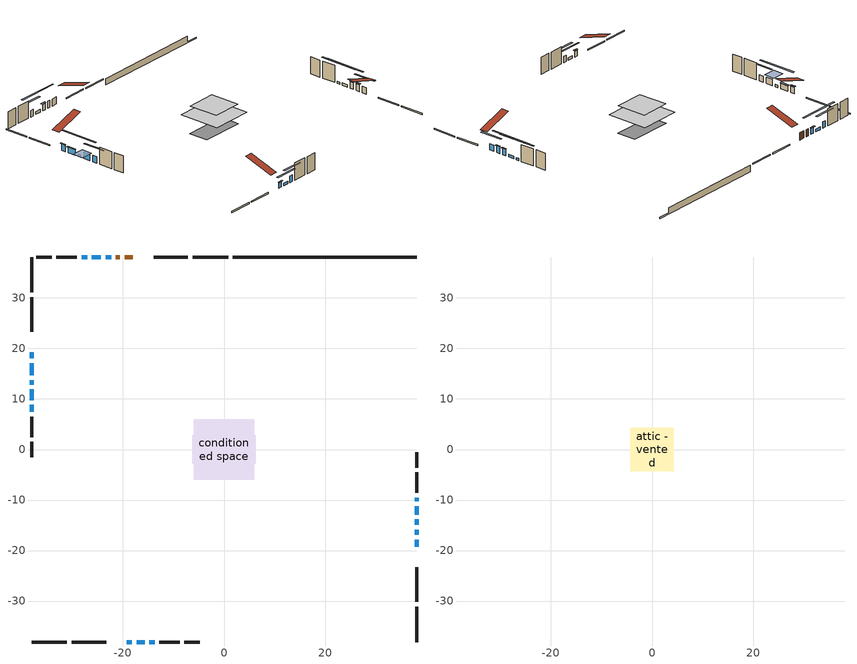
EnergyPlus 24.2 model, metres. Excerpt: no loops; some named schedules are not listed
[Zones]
conditioned space
 floor adiabatic (AdiabaticFloorConstruction): -6.01,-6.01 -6.01,6.01 6.01,6.01 6.01,-6.01 z3.36
 floor foundation (Slab1 construction): -6.27,-2.82 -6.27,2.82 6.27,2.82 6.27,-2.82 z-0.91
 wall outside (RimJoist1 construction): 0.81,38.11 -6.2,38.11 / -38.11,-38.11 -31.1,-38.11 / -38.11,38.11 -38.11,31.1 / 38.11,-38.11 38.11,-31.1 z0.92:1.22
 wall outside (RimJoist2 construction): -7.13,38.11 -13.95,38.11 / -30.17,-38.11 -23.35,-38.11 / -38.11,30.17 -38.11,23.35 / 38.11,-30.17 38.11,-23.35 z0.92:1.22
 wall outside (AdiabaticWallConstruction 1): -18.04,38.11 -19.68,38.11 / -20.61,38.11 -21.44,38.11 z0.92:2.95
 wall outside (AdiabaticWallConstruction): 38.11,-19.27 38.11,-17.84 / 38.11,-14.92 38.11,-13.85 / -22.36,38.11 -23.43,38.11 / -38.11,19.27 -38.11,18.05 / -27.12,38.11 -28.19,38.11 / -14.77,-38.11 -13.75,-38.11 / -38.11,11.91 -38.11,9.77 / -38.11,8.85 -38.11,7.43 z0.92:2.75; 38.11,-16.92 38.11,-15.85 z0.92:2.85; -19.27,-38.11 -18.25,-38.11 z0.92:2.55; -38.11,17.12 -38.11,14.68 z0.92:2.44; 38.11,-12.92 38.11,-11.2 z0.92:1.63; 38.11,-10.27 38.11,-9.51 z0.92:1.53; -24.36,38.11 -26.19,38.11 / -38.11,13.75 -38.11,12.83 / -17.32,-38.11 -15.7,-38.11 z0.92:1.68
 wall outside (Wall1 construction): -29.11,38.11 -33.18,38.11 / -12.82,-38.11 -8.75,-38.11 / -38.11,6.5 -38.11,2.43 / 38.11,-8.58 38.11,-4.51 z0.92:5.8
 wall outside (Wall2 construction): -34.11,38.11 -37.18,38.11 / -7.82,-38.11 -4.75,-38.11 / -38.11,1.5 -38.11,-1.57 / 38.11,-3.58 38.11,-0.51 z0.92:5.8
 wall foundation (FoundationWall1 construction): 1.74,38.11,-0.91 1.74,38.11,0.92 34.47,38.11,0.92 34.47,38.11,-0.58 38.11,38.11,-0.58 38.11,38.11,-0.91
 window (WindowConstruction): 38.11,-19.27 38.11,-17.84 z0.92:2.75
 window (WindowConstruction 6): 38.11,-16.92 38.11,-15.85 z0.92:2.85
 window (WindowConstruction 7): 38.11,-14.92 38.11,-13.85 z0.92:2.75
 window (WindowConstruction 8): -22.36,38.11 -23.43,38.11 z0.92:2.75
 window (WindowConstruction 9): -19.27,-38.11 -18.25,-38.11 z0.92:2.54
 window (WindowConstruction 10): -38.11,19.27 -38.11,18.05 z0.92:2.75
 window (WindowConstruction 11): -38.11,17.12 -38.11,14.68 z0.92:2.44
 window (WindowConstruction 12): 38.11,-12.92 38.11,-11.2 z0.92:1.63
 window (WindowConstruction 13): 38.11,-10.27 38.11,-9.51 z0.92:1.53
 window (WindowConstruction 14): -24.36,38.11 -26.19,38.11 z0.92:1.68
 window (WindowConstruction 15): -38.11,13.75 -38.11,12.84 z0.92:1.68
 window (WindowConstruction 1): -27.12,38.11 -28.18,38.11 z0.92:2.75
 window (WindowConstruction 2): -17.32,-38.11 -15.7,-38.11 z0.92:1.68
 window (WindowConstruction 3): -14.77,-38.11 -13.75,-38.11 z0.92:2.75
 window (WindowConstruction 4): -38.11,11.91 -38.11,9.78 z0.92:2.75
 window (WindowConstruction 5): -38.11,8.85 -38.11,7.43 z0.92:2.75
 door (Door): -18.04,38.11 -19.68,38.11 z0.92:2.95
 door (Door 1): -20.61,38.11 -21.44,38.11 z0.92:2.95
 ceiling adiabatic (AdiabaticFloorConstruction): 6.01,-6.01 6.01,6.01 -6.01,6.01 -6.01,-6.01 z3.36
attic - vented
 floor to conditioned space (Floor1 construction Reversed): -4.34,-4.34 -4.34,4.34 4.34,4.34 4.34,-4.34 z5.8
 roof outside (Roof1 construction): -17.11,38.11,5.8 -17.11,29.65,8.62 -14.88,29.65,8.62 -14.88,38.11,5.8; -20.19,-38.11,5.8 -20.19,-29.65,8.62 -22.42,-29.65,8.62 -22.42,-38.11,5.8; -38.11,20.19,5.8 -29.65,20.19,8.62 -29.65,22.42,8.62 -38.11,22.42,5.8; 38.11,-20.19,5.8 29.65,-20.19,8.62 29.65,-22.42,8.62 38.11,-22.42,5.8
shading: 38.11,-15.21 38.11,-21.9 38.52,-21.9 38.52,-15.21 z5.39; 38.11,-15.65 38.11,-17.12 38.52,-17.12 38.52,-15.65 z3.05; 38.11,-13.65 38.11,-15.12 38.52,-15.12 38.52,-13.65 z2.95; -23.63,38.11 -22.16,38.11 -22.16,38.52 -23.63,38.52 z2.95; -18.05,-38.11 -19.47,-38.11 -19.47,-38.52 -18.05,-38.52 z2.75; -38.11,17.84 -38.11,19.47 -38.52,19.47 -38.52,17.84 z2.95; -38.11,14.48 -38.11,17.32 -38.52,17.32 -38.52,14.48 z2.65; 38.11,-5.97 38.11,-18.15 38.52,-18.15 38.52,-5.97 z6.86; 38.11,-4.28 38.11,-15.5 38.52,-15.5 38.52,-4.28 z6.76; -31.42,38.11 -19.13,38.11 -19.13,38.52 -31.42,38.52 z6.91; -38.11,7.6 -38.11,18.98 -38.52,18.98 -38.52,7.6 z6.91; -30.82,38.11 -24.48,38.11 -24.48,38.52 -30.82,38.52 z5.39; -13.06,-38.11 -19.96,-38.11 -19.96,-38.52 -13.06,-38.52 z4.32; -11.11,-38.11 -17.41,-38.11 -17.41,-38.52 -11.11,-38.52 z5.39; -38.11,9.32 -38.11,12.37 -41.77,12.37 -41.77,9.32 z3.21; -38.11,4.79 -38.11,11.49 -38.52,11.49 -38.52,4.79 z5.39
[Building]
Building 1: Terrain=Suburbs
[Site:Location]
Windsor AP_ON: Latitude {deg}=42.28; Longitude {deg}=-82.96; Time Zone {hr}=-5; Elevation {m}=190; Keep Site Location Information=Yes
[Site:GroundTemperature:Shallow]
6.34957, 4.46684, 4.31606, 5.20952, 8.79623, 12.3662, 15.4612, 17.4219, 17.5884, 15.9938, 12.9777, 9.51722
[Site:WaterMainsTemperature]
Calculation Method=Schedule; Temperature Schedule=mains temperature schedule
[Material] Roughness=Rough; Thermal Absorptance=0.9
Name | Thickness {m} | Conductivity {W/m-K} | Density {kg/m3} | Specific Heat {J/kg-K} | Solar Absorptance | Visible Absorptance
asphalt or fiberglass shingles | 0.00635 | 0.162714 | 1121.4 | 1465.45 | 0.91 | 0.91
ceiling loosefill ins | 0.169333 | 0.0480833 | 16.02 | 1046.75 | 0.7 | 0.7
ceiling stud and cavity | 0.1397 | 0.80136 | 65.682 | 1177.47 | 0.7 | 0.7
concrete 4.0 in. | 0.1016 | 1.803125 | 2242.8 | 837.4 | 0.7 | 0.7
concrete 8.0 in. | 0.2032 | 1.803125 | 2242.8 | 837.4 | 0.7 | 0.7
door material | 0.04445 | 0.053851 | 512.64 | 1214.23 | 0.7 | 0.7
exterior vertical ins | 0.0427865 | 0.029427 | 32.04 | 1214.23 | 0.7 | 0.7
floor covering | 0.0127 | 0.0433444 | 54.468 | 1339.84 | 0.6 | 0.6
floor rigid ins; wall rigid ins | 0.512978 | 0.029427 | 32.04 | 1214.23 | 0.7 | 0.7
floor stud and cavity | 0.1397 | 1.75129 | 37.0049 | 1207.88 | 0.7 | 0.7
furniture material conditioned space 1 | 0.1524 | 0.115458 | 640.8 | 1214.23 | 0.6 | 0.6
gypsum board | 0.0127 | 0.160291 | 801 | 837.4 | 0.6 | 0.6
gypsum board 1 | 0.0127 | 0.160291 | 801 | 837.4 | 0.7 | 0.7
osb sheathing 0.5 in. | 0.0127 | 0.115458 | 512.64 | 1214.23 | 0.7 | 0.7
osb sheathing 0.75 in. | 0.01905 | 0.115458 | 512.64 | 1214.23 | 0.7 | 0.7
rim joist stud and cavity | 0.0508 | 0.194335 | 50.32683 | 1063.81 | 0.6 | 0.6
rim joist stud and cavity 1 | 0.0508 | 0.107068 | 50.32683 | 1063.81 | 0.6 | 0.6
slab rigid ins | 0.00025908 | 0.029427 | 32.04 | 1214.23 | 0.7 | 0.7
wall stud and cavity | 0.1397 | 0.0934493 | 139.0536 | 1170.24 | 0.7 | 0.7
wall stud and cavity 1 | 0.1397 | 0.0942262 | 139.0536 | 1170.24 | 0.7 | 0.7
wall stud and cavity 2 | 0.0889 | 0.380278 | 52.3479 | 1209.89 | 0.7 | 0.7
wall stud and cavity 3 | 0.0889 | 0.391764 | 83.0341 | 1211.67 | 0.7 | 0.7
wood siding | 0.0254 | 0.102417 | 544.68 | 1172.36 | 0.57 | 0.57
wood siding 1; wood siding 2; wood siding 3 | 0.0254 | 0.102417 | 544.68 | 1172.36 | 0.7 | 0.7
[WindowMaterial:SimpleGlazingSystem]
Name | U-Factor {W/m2-K} | Solar Heat Gain Coefficient
WindowMaterial | 2.94177 | 0.65
WindowMaterial 1 | 2.91168 | 0.67
WindowMaterial 10 | 2.96164 | 0.62
WindowMaterial 2 | 2.9395 | 0.65
WindowMaterial 3 | 2.915653 | 0.67
WindowMaterial 4 | 2.909975 | 0.68
WindowMaterial 5 | 2.918492 | 0.67
WindowMaterial 6 | 2.904297 | 0.68
WindowMaterial 7 | 2.91111 | 0.68
WindowMaterial 8 | 2.969594 | 0.62
WindowMaterial 9 | 2.98776 | 0.6
[Construction]
AdiabaticFloorConstruction: floor stud and cavity, floor rigid ins, osb sheathing 0.75 in., floor covering
AdiabaticWallConstruction: wood siding 2, wall rigid ins, wall stud and cavity 2, gypsum board
AdiabaticWallConstruction 1: wood siding 3, wall rigid ins, wall stud and cavity 2, gypsum board
Door; Door 1: door material
Floor1 construction Reversed: gypsum board, ceiling stud and cavity, ceiling loosefill ins
FoundationWall1 construction: concrete 8.0 in., gypsum board 1
furniture construction conditioned space 1: furniture material conditioned space 1
PartitionWallConstruction: gypsum board, wall stud and cavity 3, gypsum board
RimJoist1 construction: wood siding 1, rim joist stud and cavity
RimJoist2 construction: wood siding 1, rim joist stud and cavity 1
Roof1 construction: asphalt or fiberglass shingles
Slab1 construction: slab rigid ins, concrete 4.0 in.
Wall1 construction: wood siding, osb sheathing 0.5 in., wall stud and cavity, gypsum board
Wall2 construction: wood siding, osb sheathing 0.5 in., wall stud and cavity 1, gypsum board
WindowConstruction; WindowConstruction 4; WindowConstruction 5: WindowMaterial
WindowConstruction 1; WindowConstruction 7; WindowConstruction 8: WindowMaterial 1
WindowConstruction 10: WindowMaterial 6
WindowConstruction 11: WindowMaterial 7
WindowConstruction 12: WindowMaterial 8
WindowConstruction 13: WindowMaterial 9
WindowConstruction 14; WindowConstruction 15: WindowMaterial 10
WindowConstruction 2: WindowMaterial 2
WindowConstruction 3: WindowMaterial 3
WindowConstruction 6: WindowMaterial 4
WindowConstruction 9: WindowMaterial 5
[Zone] Multiplier=1; Part of Total Floor Area=Yes
Name | Volume {m3}
attic - vented | 34.5824
conditioned space | 527.1
[Space]
Name | Zone | Volume {m3}
attic - vented 1 | attic - vented | 34.5824
conditioned space 1 | conditioned space | 527.1
[ZoneInfiltration:EffectiveLeakageArea]
infil attic - vented 1: Zone or Space=attic - vented 1; Schedule=Always On Discrete; Effective Air Leakage Area {cm2}=3356; Stack Coefficient=0.000196185; Wind Coefficient=9.46352e-06
[ZoneMixing]
whole house fan mix: Zone or Space=attic - vented; Schedule=Always On Continuous; Design Flow Rate Calculation Method=Flow/Zone; Design Flow Rate {m3/s}=0; Source Zone or Space=conditioned space
[SurfaceProperty:ExposedFoundationPerimeter]
Slab1: Exposed Perimeter Calculation Method=TotalExposedPerimeter; Total Exposed Perimeter {m}=36.374
[InternalMass] Zone or ZoneList=conditioned space; Space or SpaceList=conditioned space 1
Name | Construction | Surface Area {m2}
furniture mass conditioned space 1 | furniture construction conditioned space 1 | 86.1282
partition wall mass | PartitionWallConstruction | 215.32
[Lights]
interior lighting: Zone or ZoneList or Space or SpaceList=conditioned space 1; Schedule=interior lighting schedule; Design Level Calculation Method=LightingLevel; Lighting Level {W}=343.2; Return Air Fraction=0; Fraction Radiant=0.6; Fraction Visible=0.2; Fraction Replaceable=1
[People]
occupants: Zone or ZoneList or Space or SpaceList=conditioned space 1; Number of People Schedule=occupants schedule; Number of People Calculation Method=People; Number of People=3; Fraction Radiant=0.314171; Sensible Heat Fraction=0.56303; Activity Level Schedule=occupants activity schedule; Carbon Dioxide Generation Rate {m3/s-W}=0; Enable ASHRAE 55 Comfort Warnings=No; Mean Radiant Temperature Calculation Type=EnclosureAveraged
[ElectricEquipment] Zone or ZoneList or Space or SpaceList=conditioned space 1; Design Level Calculation Method=EquipmentLevel
Name | Schedule | Design Level {W} | Fraction Latent | Fraction Radiant | Fraction Lost
clothes dryer | clothes dryer schedule | 140.772 | 0.015 | 0.081 | 0.85
clothes washer | clothes washer schedule | 32.1985 | 0.03 | 0.162 | 0.7
cooking range | cooking range schedule | 215.147 | 0.08 | 0.432 | 0.2
dishwasher | dishwasher schedule | 66.8632 | 0.3 | 0.18 | 0.4
fridge | fridge schedule | 72.9452 | 0 | 0.6 | 0
mech vent house fan | mech vent house fan schedule | 0 | 0 | 0 | 1
mech vent house fan cfis | mech vent house fan cfis schedule | 0 | 0 | 0 | 0
mech vent range fan 0 | mech vent range fan 0 schedule | 57 | 0 | 0 | 1
misc plug loads | misc plug loads schedule | 494.7 | 0.045 | 0.513 | 0.1
whole house fan | Always On Discrete | 0 | 0 | 0 | 1
[OtherEquipment] Zone or ZoneList or Space or SpaceList=conditioned space 1; Design Level Calculation Method=EquipmentLevel
Name | Fuel Type | Schedule | Design Level {W} | Fraction Latent | Fraction Radiant | Fraction Lost
clothes dryer 1 | Electricity | clothes dryer schedule | 0 | 0.015 | 0.081 | 0.85
cooking range 1 | Electricity | cooking range schedule | 0 | 0.08 | 0.432 | 0.2
general water use latent | None | general water use schedule | 62.594 | 1 | 0 | 0
general water use sensible | None | general water use schedule | -61.6891 | 0 | 0.6 | 0
mech vent house fan latent load | None | Always On Discrete | 0 | 1 | 0 | 0
mech vent house fan sensible load | None | Always On Discrete | 0 | 0 | 0 | 0
water heater energy adjustment1 | NaturalGas | Always On Discrete | 0.01 | 0 | 0 | 1
[ZoneInfiltration:DesignFlowRate] Zone or ZoneList or Space or SpaceList=conditioned space 1; Schedule=Always On Discrete; Design Flow Rate Calculation Method=Flow/Zone; Design Flow Rate {m3/s}=0
infil flow; natural vent flow; whole house fan flow
[Foundation:Kiva]
Foundation Kiva 1: Initial Indoor Air Temperature {C}=18; Wall Height Above Grade {m}=0.919978; Wall Depth Below Slab {m}=0.2032; Custom Block Material Name 1=exterior vertical ins; Custom Block Depth 1 {m}=1.82999; Custom Block X Position 1 {m}=0.2159; Custom Block Z Position 1 {m}=0
[Foundation:Kiva:Settings]
Soil Conductivity {W/m-K}=0.849921; Soil Density {kg/m3}=1842.3; Soil Specific Heat {J/kg-K}=418.7; Ground Solar Absorptivity=0.9; Ground Thermal Absorptivity=0.9; Ground Surface Roughness {m}=0.03; Far-Field Width {m}=40; Deep-Ground Boundary Condition=ZeroFlux; Deep-Ground Depth {m}=40; Minimum Cell Dimension {m}=0.2; Maximum Cell Growth Coefficient=3; Simulation Timestep=Timestep
[Exterior:Lights]
exterior lighting: Schedule=exterior lighting schedule; Design Level {W}=75.6
[Schedule:Constant]
Name | Hourly Value
Always On Continuous; mech vent house fan schedule; mech vent house fan cfis schedule; Always On Discrete | 1
occupants activity schedule | 117.228
fridge schedule | 0
[Schedule:Week:Daily]
interior lighting schedule Week Rule - Jan1-Jan27: interior lighting schedule day, interior lighting schedule day, interior lighting schedule day, interior lighting schedule day, interior lighting schedule day, interior lighting schedule day, interior lighting schedule day, interior lighting schedule default day, interior lighting schedule default day, interior lighting schedule default day, interior lighting schedule default day, interior lighting schedule default day
interior lighting schedule Week Rule - Jan28-Feb3: interior lighting schedule day, interior lighting schedule day, interior lighting schedule day, interior lighting schedule day, interior lighting schedule day 1, interior lighting schedule day 1, interior lighting schedule day 1, interior lighting schedule default day, interior lighting schedule default day, interior lighting schedule default day, interior lighting schedule default day, interior lighting schedule default day
interior lighting schedule Week Rule - Feb4-Feb24: interior lighting schedule day 1, interior lighting schedule day 1, interior lighting schedule day 1, interior lighting schedule day 1, interior lighting schedule day 1, interior lighting schedule day 1, interior lighting schedule day 1, interior lighting schedule default day, interior lighting schedule default day, interior lighting schedule default day, interior lighting schedule default day, interior lighting schedule default day
interior lighting schedule Week Rule - Feb25-Mar3: interior lighting schedule day 1, interior lighting schedule day 1, interior lighting schedule day 1, interior lighting schedule day 1, interior lighting schedule day 2, interior lighting schedule day 2, interior lighting schedule day 2, interior lighting schedule default day, interior lighting schedule default day, interior lighting schedule default day, interior lighting schedule default day, interior lighting schedule default day
interior lighting schedule Week Rule - Mar4-Mar31: interior lighting schedule day 2, interior lighting schedule day 2, interior lighting schedule day 2, interior lighting schedule day 2, interior lighting schedule day 2, interior lighting schedule day 2, interior lighting schedule day 2, interior lighting schedule default day, interior lighting schedule default day, interior lighting schedule default day, interior lighting schedule default day, interior lighting schedule default day
interior lighting schedule Week Rule - Apr1-Apr28: interior lighting schedule day 3, interior lighting schedule day 3, interior lighting schedule day 3, interior lighting schedule day 3, interior lighting schedule day 3, interior lighting schedule day 3, interior lighting schedule day 3, interior lighting schedule default day, interior lighting schedule default day, interior lighting schedule default day, interior lighting schedule default day, interior lighting schedule default day
interior lighting schedule Week Rule - Apr29-May5: interior lighting schedule day 3, interior lighting schedule day 3, interior lighting schedule day 4, interior lighting schedule day 4, interior lighting schedule day 4, interior lighting schedule day 4, interior lighting schedule day 4, interior lighting schedule default day, interior lighting schedule default day, interior lighting schedule default day, interior lighting schedule default day, interior lighting schedule default day
interior lighting schedule Week Rule - May6-May26: interior lighting schedule day 4, interior lighting schedule day 4, interior lighting schedule day 4, interior lighting schedule day 4, interior lighting schedule day 4, interior lighting schedule day 4, interior lighting schedule day 4, interior lighting schedule default day, interior lighting schedule default day, interior lighting schedule default day, interior lighting schedule default day, interior lighting schedule default day
interior lighting schedule Week Rule - May27-Jun2: interior lighting schedule day 4, interior lighting schedule day 4, interior lighting schedule day 4, interior lighting schedule day 4, interior lighting schedule day 4, interior lighting schedule day 5, interior lighting schedule day 5, interior lighting schedule default day, interior lighting schedule default day, interior lighting schedule default day, interior lighting schedule default day, interior lighting schedule default day
interior lighting schedule Week Rule - Jun3-Jun30: interior lighting schedule day 5, interior lighting schedule day 5, interior lighting schedule day 5, interior lighting schedule day 5, interior lighting schedule day 5, interior lighting schedule day 5, interior lighting schedule day 5, interior lighting schedule default day, interior lighting schedule default day, interior lighting schedule default day, interior lighting schedule default day, interior lighting schedule default day
interior lighting schedule Week Rule - Jul1-Jul28: interior lighting schedule day 6, interior lighting schedule day 6, interior lighting schedule day 6, interior lighting schedule day 6, interior lighting schedule day 6, interior lighting schedule day 6, interior lighting schedule day 6, interior lighting schedule default day, interior lighting schedule default day, interior lighting schedule default day, interior lighting schedule default day, interior lighting schedule default day
interior lighting schedule Week Rule - Jul29-Aug4: interior lighting schedule day 6, interior lighting schedule day 6, interior lighting schedule day 6, interior lighting schedule day 7, interior lighting schedule day 7, interior lighting schedule day 7, interior lighting schedule day 7, interior lighting schedule default day, interior lighting schedule default day, interior lighting schedule default day, interior lighting schedule default day, interior lighting schedule default day
interior lighting schedule Week Rule - Aug5-Aug25: interior lighting schedule day 7, interior lighting schedule day 7, interior lighting schedule day 7, interior lighting schedule day 7, interior lighting schedule day 7, interior lighting schedule day 7, interior lighting schedule day 7, interior lighting schedule default day, interior lighting schedule default day, interior lighting schedule default day, interior lighting schedule default day, interior lighting schedule default day
interior lighting schedule Week Rule - Aug26-Sep1: interior lighting schedule day 7, interior lighting schedule day 7, interior lighting schedule day 7, interior lighting schedule day 7, interior lighting schedule day 7, interior lighting schedule day 7, interior lighting schedule day 8, interior lighting schedule default day, interior lighting schedule default day, interior lighting schedule default day, interior lighting schedule default day, interior lighting schedule default day
interior lighting schedule Week Rule - Sep2-Sep29: interior lighting schedule day 8, interior lighting schedule day 8, interior lighting schedule day 8, interior lighting schedule day 8, interior lighting schedule day 8, interior lighting schedule day 8, interior lighting schedule day 8, interior lighting schedule default day, interior lighting schedule default day, interior lighting schedule default day, interior lighting schedule default day, interior lighting schedule default day
interior lighting schedule Week Rule - Sep30-Oct6: interior lighting schedule day 8, interior lighting schedule day 9, interior lighting schedule day 9, interior lighting schedule day 9, interior lighting schedule day 9, interior lighting schedule day 9, interior lighting schedule day 9, interior lighting schedule default day, interior lighting schedule default day, interior lighting schedule default day, interior lighting schedule default day, interior lighting schedule default day
interior lighting schedule Week Rule - Oct7-Oct27: interior lighting schedule day 9, interior lighting schedule day 9, interior lighting schedule day 9, interior lighting schedule day 9, interior lighting schedule day 9, interior lighting schedule day 9, interior lighting schedule day 9, interior lighting schedule default day, interior lighting schedule default day, interior lighting schedule default day, interior lighting schedule default day, interior lighting schedule default day
interior lighting schedule Week Rule - Oct28-Nov3: interior lighting schedule day 9, interior lighting schedule day 9, interior lighting schedule day 9, interior lighting schedule day 9, interior lighting schedule day 10, interior lighting schedule day 10, interior lighting schedule day 10, interior lighting schedule default day, interior lighting schedule default day, interior lighting schedule default day, interior lighting schedule default day, interior lighting schedule default day
interior lighting schedule Week Rule - Nov4-Nov24: interior lighting schedule day 10, interior lighting schedule day 10, interior lighting schedule day 10, interior lighting schedule day 10, interior lighting schedule day 10, interior lighting schedule day 10, interior lighting schedule day 10, interior lighting schedule default day, interior lighting schedule default day, interior lighting schedule default day, interior lighting schedule default day, interior lighting schedule default day
interior lighting schedule Week Rule - Nov25-Dec1: interior lighting schedule day 10, interior lighting schedule day 10, interior lighting schedule day 10, interior lighting schedule day 10, interior lighting schedule day 10, interior lighting schedule day 10, interior lighting schedule day 11, interior lighting schedule default day, interior lighting schedule default day, interior lighting schedule default day, interior lighting schedule default day, interior lighting schedule default day
interior lighting schedule Week Rule - Dec2-Dec31: interior lighting schedule day 11, interior lighting schedule day 11, interior lighting schedule day 11, interior lighting schedule day 11, interior lighting schedule day 11, interior lighting schedule day 11, interior lighting schedule day 11, interior lighting schedule default day, interior lighting schedule default day, interior lighting schedule default day, interior lighting schedule default day, interior lighting schedule default day
occupants schedule Week Rule - Jan1-Dec31: occupants schedule day, occupants schedule day, occupants schedule day, occupants schedule day, occupants schedule day, occupants schedule day, occupants schedule day, occupants schedule default day, occupants schedule default day, occupants schedule default day, occupants schedule default day, occupants schedule default day
clothes dryer schedule Week Rule - Jan1-Dec31: clothes dryer schedule day, clothes dryer schedule day, clothes dryer schedule day, clothes dryer schedule day, clothes dryer schedule day, clothes dryer schedule day, clothes dryer schedule day, clothes dryer schedule default day, clothes dryer schedule default day, clothes dryer schedule default day, clothes dryer schedule default day, clothes dryer schedule default day
clothes washer schedule Week Rule - Jan1-Dec31: clothes washer schedule day, clothes washer schedule day, clothes washer schedule day, clothes washer schedule day, clothes washer schedule day, clothes washer schedule day, clothes washer schedule day, clothes washer schedule default day, clothes washer schedule default day, clothes washer schedule default day, clothes washer schedule default day, clothes washer schedule default day
cooking range schedule Week Rule - Jan1-Dec31: cooking range schedule day, cooking range schedule day, cooking range schedule day, cooking range schedule day, cooking range schedule day, cooking range schedule day, cooking range schedule day, cooking range schedule default day, cooking range schedule default day, cooking range schedule default day, cooking range schedule default day, cooking range schedule default day
dishwasher schedule Week Rule - Jan1-Dec31: dishwasher schedule day, dishwasher schedule day, dishwasher schedule day, dishwasher schedule day, dishwasher schedule day, dishwasher schedule day, dishwasher schedule day, dishwasher schedule default day, dishwasher schedule default day, dishwasher schedule default day, dishwasher schedule default day, dishwasher schedule default day
mech vent range fan 0 schedule Week Rule - Jan1-Dec31: mech vent range fan 0 schedule day, mech vent range fan 0 schedule day, mech vent range fan 0 schedule day, mech vent range fan 0 schedule day, mech vent range fan 0 schedule day, mech vent range fan 0 schedule day, mech vent range fan 0 schedule day, mech vent range fan 0 schedule default day, mech vent range fan 0 schedule default day, mech vent range fan 0 schedule default day, mech vent range fan 0 schedule default day, mech vent range fan 0 schedule default day
misc plug loads schedule Week Rule - Jan1-Dec31: misc plug loads schedule day, misc plug loads schedule day, misc plug loads schedule day, misc plug loads schedule day, misc plug loads schedule day, misc plug loads schedule day, misc plug loads schedule day, misc plug loads schedule default day, misc plug loads schedule default day, misc plug loads schedule default day, misc plug loads schedule default day, misc plug loads schedule default day
general water use schedule Week Rule - Jan1-Dec31: general water use schedule day, general water use schedule day, general water use schedule day, general water use schedule day, general water use schedule day, general water use schedule day, general water use schedule day, general water use schedule default day, general water use schedule default day, general water use schedule default day, general water use schedule default day, general water use schedule default day
exterior lighting schedule Week Rule - Jan1-Jan27: exterior lighting schedule day, exterior lighting schedule day, exterior lighting schedule day, exterior lighting schedule day, exterior lighting schedule day, exterior lighting schedule day, exterior lighting schedule day, exterior lighting schedule default day, exterior lighting schedule default day, exterior lighting schedule default day, exterior lighting schedule default day, exterior lighting schedule default day
exterior lighting schedule Week Rule - Jan28-Feb3: exterior lighting schedule day, exterior lighting schedule day, exterior lighting schedule day, exterior lighting schedule day, exterior lighting schedule day 1, exterior lighting schedule day 1, exterior lighting schedule day 1, exterior lighting schedule default day, exterior lighting schedule default day, exterior lighting schedule default day, exterior lighting schedule default day, exterior lighting schedule default day
exterior lighting schedule Week Rule - Feb4-Feb24: exterior lighting schedule day 1, exterior lighting schedule day 1, exterior lighting schedule day 1, exterior lighting schedule day 1, exterior lighting schedule day 1, exterior lighting schedule day 1, exterior lighting schedule day 1, exterior lighting schedule default day, exterior lighting schedule default day, exterior lighting schedule default day, exterior lighting schedule default day, exterior lighting schedule default day
exterior lighting schedule Week Rule - Feb25-Mar3: exterior lighting schedule day 1, exterior lighting schedule day 1, exterior lighting schedule day 1, exterior lighting schedule day 1, exterior lighting schedule day 2, exterior lighting schedule day 2, exterior lighting schedule day 2, exterior lighting schedule default day, exterior lighting schedule default day, exterior lighting schedule default day, exterior lighting schedule default day, exterior lighting schedule default day
exterior lighting schedule Week Rule - Mar4-Mar31: exterior lighting schedule day 2, exterior lighting schedule day 2, exterior lighting schedule day 2, exterior lighting schedule day 2, exterior lighting schedule day 2, exterior lighting schedule day 2, exterior lighting schedule day 2, exterior lighting schedule default day, exterior lighting schedule default day, exterior lighting schedule default day, exterior lighting schedule default day, exterior lighting schedule default day
exterior lighting schedule Week Rule - Apr1-Apr28: exterior lighting schedule day 3, exterior lighting schedule day 3, exterior lighting schedule day 3, exterior lighting schedule day 3, exterior lighting schedule day 3, exterior lighting schedule day 3, exterior lighting schedule day 3, exterior lighting schedule default day, exterior lighting schedule default day, exterior lighting schedule default day, exterior lighting schedule default day, exterior lighting schedule default day
exterior lighting schedule Week Rule - Apr29-May5: exterior lighting schedule day 3, exterior lighting schedule day 3, exterior lighting schedule day 4, exterior lighting schedule day 4, exterior lighting schedule day 4, exterior lighting schedule day 4, exterior lighting schedule day 4, exterior lighting schedule default day, exterior lighting schedule default day, exterior lighting schedule default day, exterior lighting schedule default day, exterior lighting schedule default day
exterior lighting schedule Week Rule - May6-May26: exterior lighting schedule day 4, exterior lighting schedule day 4, exterior lighting schedule day 4, exterior lighting schedule day 4, exterior lighting schedule day 4, exterior lighting schedule day 4, exterior lighting schedule day 4, exterior lighting schedule default day, exterior lighting schedule default day, exterior lighting schedule default day, exterior lighting schedule default day, exterior lighting schedule default day
exterior lighting schedule Week Rule - May27-Jun2: exterior lighting schedule day 4, exterior lighting schedule day 4, exterior lighting schedule day 4, exterior lighting schedule day 4, exterior lighting schedule day 4, exterior lighting schedule day 5, exterior lighting schedule day 5, exterior lighting schedule default day, exterior lighting schedule default day, exterior lighting schedule default day, exterior lighting schedule default day, exterior lighting schedule default day
exterior lighting schedule Week Rule - Jun3-Jun30: exterior lighting schedule day 5, exterior lighting schedule day 5, exterior lighting schedule day 5, exterior lighting schedule day 5, exterior lighting schedule day 5, exterior lighting schedule day 5, exterior lighting schedule day 5, exterior lighting schedule default day, exterior lighting schedule default day, exterior lighting schedule default day, exterior lighting schedule default day, exterior lighting schedule default day
exterior lighting schedule Week Rule - Jul1-Jul28: exterior lighting schedule day 6, exterior lighting schedule day 6, exterior lighting schedule day 6, exterior lighting schedule day 6, exterior lighting schedule day 6, exterior lighting schedule day 6, exterior lighting schedule day 6, exterior lighting schedule default day, exterior lighting schedule default day, exterior lighting schedule default day, exterior lighting schedule default day, exterior lighting schedule default day
exterior lighting schedule Week Rule - Jul29-Aug4: exterior lighting schedule day 6, exterior lighting schedule day 6, exterior lighting schedule day 6, exterior lighting schedule day 7, exterior lighting schedule day 7, exterior lighting schedule day 7, exterior lighting schedule day 7, exterior lighting schedule default day, exterior lighting schedule default day, exterior lighting schedule default day, exterior lighting schedule default day, exterior lighting schedule default day
exterior lighting schedule Week Rule - Aug5-Aug25: exterior lighting schedule day 7, exterior lighting schedule day 7, exterior lighting schedule day 7, exterior lighting schedule day 7, exterior lighting schedule day 7, exterior lighting schedule day 7, exterior lighting schedule day 7, exterior lighting schedule default day, exterior lighting schedule default day, exterior lighting schedule default day, exterior lighting schedule default day, exterior lighting schedule default day
exterior lighting schedule Week Rule - Aug26-Sep1: exterior lighting schedule day 7, exterior lighting schedule day 7, exterior lighting schedule day 7, exterior lighting schedule day 7, exterior lighting schedule day 7, exterior lighting schedule day 7, exterior lighting schedule day 8, exterior lighting schedule default day, exterior lighting schedule default day, exterior lighting schedule default day, exterior lighting schedule default day, exterior lighting schedule default day
exterior lighting schedule Week Rule - Sep2-Sep29: exterior lighting schedule day 8, exterior lighting schedule day 8, exterior lighting schedule day 8, exterior lighting schedule day 8, exterior lighting schedule day 8, exterior lighting schedule day 8, exterior lighting schedule day 8, exterior lighting schedule default day, exterior lighting schedule default day, exterior lighting schedule default day, exterior lighting schedule default day, exterior lighting schedule default day
exterior lighting schedule Week Rule - Sep30-Oct6: exterior lighting schedule day 8, exterior lighting schedule day 9, exterior lighting schedule day 9, exterior lighting schedule day 9, exterior lighting schedule day 9, exterior lighting schedule day 9, exterior lighting schedule day 9, exterior lighting schedule default day, exterior lighting schedule default day, exterior lighting schedule default day, exterior lighting schedule default day, exterior lighting schedule default day
[Schedule:Year]
interior lighting schedule: interior lighting schedule Week Rule - Jan1-Jan27, 1, 1, 1, 27, interior lighting schedule Week Rule - Jan28-Feb3, 1, 28, 2, 3, interior lighting schedule Week Rule - Feb4-Feb24, 2, 4, 2, 24, interior lighting schedule Week Rule - Feb25-Mar3, 2, 25, 3, 3, interior lighting schedule Week Rule - Mar4-Mar31, 3, 4, 3, 31, interior lighting schedule Week Rule - Apr1-Apr28, 4, 1, 4, 28, interior lighting schedule Week Rule - Apr29-May5, 4, 29, 5, 5, interior lighting schedule Week Rule - May6-May26, 5, 6, 5, 26, interior lighting schedule Week Rule - May27-Jun2, 5, 27, 6, 2, interior lighting schedule Week Rule - Jun3-Jun30, 6, 3, 6, 30, interior lighting schedule Week Rule - Jul1-Jul28, 7, 1, 7, 28, interior lighting schedule Week Rule - Jul29-Aug4, 7, 29, 8, 4, interior lighting schedule Week Rule - Aug5-Aug25, 8, 5, 8, 25, interior lighting schedule Week Rule - Aug26-Sep1, 8, 26, 9, 1, interior lighting schedule Week Rule - Sep2-Sep29, 9, 2, 9, 29, interior lighting schedule Week Rule - Sep30-Oct6, 9, 30, 10, 6, interior lighting schedule Week Rule - Oct7-Oct27, 10, 7, 10, 27, interior lighting schedule Week Rule - Oct28-Nov3, 10, 28, 11, 3, interior lighting schedule Week Rule - Nov4-Nov24, 11, 4, 11, 24, interior lighting schedule Week Rule - Nov25-Dec1, 11, 25, 12, 1, interior lighting schedule Week Rule - Dec2-Dec31, 12, 2, 12, 31
occupants schedule: occupants schedule Week Rule - Jan1-Dec31, 1, 1, 12, 31
clothes dryer schedule: clothes dryer schedule Week Rule - Jan1-Dec31, 1, 1, 12, 31
clothes washer schedule: clothes washer schedule Week Rule - Jan1-Dec31, 1, 1, 12, 31
cooking range schedule: cooking range schedule Week Rule - Jan1-Dec31, 1, 1, 12, 31
dishwasher schedule: dishwasher schedule Week Rule - Jan1-Dec31, 1, 1, 12, 31
mech vent range fan 0 schedule: mech vent range fan 0 schedule Week Rule - Jan1-Dec31, 1, 1, 12, 31
misc plug loads schedule: misc plug loads schedule Week Rule - Jan1-Dec31, 1, 1, 12, 31
general water use schedule: general water use schedule Week Rule - Jan1-Dec31, 1, 1, 12, 31
exterior lighting schedule: exterior lighting schedule Week Rule - Jan1-Jan27, 1, 1, 1, 27, exterior lighting schedule Week Rule - Jan28-Feb3, 1, 28, 2, 3, exterior lighting schedule Week Rule - Feb4-Feb24, 2, 4, 2, 24, exterior lighting schedule Week Rule - Feb25-Mar3, 2, 25, 3, 3, exterior lighting schedule Week Rule - Mar4-Mar31, 3, 4, 3, 31, exterior lighting schedule Week Rule - Apr1-Apr28, 4, 1, 4, 28, exterior lighting schedule Week Rule - Apr29-May5, 4, 29, 5, 5, exterior lighting schedule Week Rule - May6-May26, 5, 6, 5, 26, exterior lighting schedule Week Rule - May27-Jun2, 5, 27, 6, 2, exterior lighting schedule Week Rule - Jun3-Jun30, 6, 3, 6, 30, exterior lighting schedule Week Rule - Jul1-Jul28, 7, 1, 7, 28, exterior lighting schedule Week Rule - Jul29-Aug4, 7, 29, 8, 4, exterior lighting schedule Week Rule - Aug5-Aug25, 8, 5, 8, 25, exterior lighting schedule Week Rule - Aug26-Sep1, 8, 26, 9, 1, exterior lighting schedule Week Rule - Sep2-Sep29, 9, 2, 9, 29, exterior lighting schedule Week Rule - Sep30-Oct6, 9, 30, 10, 6, exterior lighting schedule Week Rule - Oct7-Oct27, 10, 7, 10, 27, exterior lighting schedule Week Rule - Oct28-Nov3, 10, 28, 11, 3, exterior lighting schedule Week Rule - Nov4-Nov24, 11, 4, 11, 24, exterior lighting schedule Week Rule - Nov25-Dec1, 11, 25, 12, 1, exterior lighting schedule Week Rule - Dec2-Dec31, 12, 2, 12, 31
[Schedule:Compact]
mains temperature schedule: Through: 01/01, For: AllDays, Until: 24:00, 9.71556, Through: 01/02, For: AllDays, Until: 24:00, 9.65056, Through: 01/03, For: AllDays, Until: 24:00, 9.58667, Through: 01/04, For: AllDays, Until: 24:00, 9.52389, Through: 01/05, For: AllDays, Until: 24:00, 9.46278, Through: 01/06, For: AllDays, Until: 24:00, 9.40278, Through: 01/07, For: AllDays, Until: 24:00, 9.34444, Through: 01/08, For: AllDays, Until: 24:00, 9.28778, Through: 01/09, For: AllDays, Until: 24:00, 9.23222, Through: 01/10, For: AllDays, Until: 24:00, 9.17778, Through: 01/11, For: AllDays, Until: 24:00, 9.125, Through: 01/12, For: AllDays, Until: 24:00, 9.07389, Through: 01/13, For: AllDays, Until: 24:00, 9.02444, Through: 01/14, For: AllDays, Until: 24:00, 8.97611, Through: 01/15, For: AllDays, Until: 24:00, 8.92944, Through: 01/16, For: AllDays, Until: 24:00, 8.88444, Through: 01/17, For: AllDays, Until: 24:00, 8.84056, Through: 01/18, For: AllDays, Until: 24:00, 8.79889, Through: 01/19, For: AllDays, Until: 24:00, 8.75833, Through: 01/20, For: AllDays, Until: 24:00, 8.71944, Through: 01/21, For: AllDays, Until: 24:00, 8.68222, Through: 01/22, For: AllDays, Until: 24:00, 8.64667, Through: 01/23, For: AllDays, Until: 24:00, 8.61222, Through: 01/24, For: AllDays, Until: 24:00, 8.58, Through: 01/25, For: AllDays, Until: 24:00, 8.54944, Through: 01/26, For: AllDays, Until: 24:00, 8.52, Through: 01/27, For: AllDays, Until: 24:00, 8.49278, Through: 01/28, For: AllDays, Until: 24:00, 8.46722, Through: 01/29, For: AllDays, Until: 24:00, 8.44278, Through: 01/30, For: AllDays, Until: 24:00, 8.42056, Through: 01/31, For: AllDays, Until: 24:00, 8.39944, Through: 02/01, For: AllDays, Until: 24:00, 8.38056, Through: 02/02, For: AllDays, Until: 24:00, 8.36333, Through: 02/03, For: AllDays, Until: 24:00, 8.34778, Through: 02/04, For: AllDays, Until: 24:00, 8.33389, Through: 02/05, For: AllDays, Until: 24:00, 8.32167, Through: 02/06, For: AllDays, Until: 24:00, 8.31111, Through: 02/07, For: AllDays, Until: 24:00, 8.30222, Through: 02/08, For: AllDays, Until: 24:00, 8.295, Through: 02/09, For: AllDays, Until: 24:00, 8.29, Through: 02/10, For: AllDays, Until: 24:00, 8.28611, Through: 02/11, For: AllDays, Until: 24:00, 8.28444, Through: 02/12, For: AllDays, Until: 24:00, 8.28444, Through: 02/13, For: AllDays, Until: 24:00, 8.28611, Through: 02/14, For: AllDays, Until: 24:00, 8.28889, Through: 02/15, For: AllDays, Until: 24:00, 8.29444, Through: 02/16, For: AllDays, Until: 24:00, 8.30111, Through: 02/17, For: AllDays, Until: 24:00, 8.30944, Through: 02/18, For: AllDays, Until: 24:00, 8.31944, Through: 02/19, For: AllDays, Until: 24:00, 8.33167, Through: 02/20, For: AllDays, Until: 24:00, 8.345, Through: 02/21, For: AllDays, Until: 24:00, 8.36056, Through: 02/22, For: AllDays, Until: 24:00, 8.37778, Through: 02/23, For: AllDays, Until: 24:00, 8.39611, Through: 02/24, For: AllDays, Until: 24:00, 8.41667, Through: 02/25, For: AllDays, Until: 24:00, 8.43889, Through: 02/26, For: AllDays, Until: 24:00, 8.46278, Through: 02/27, For: AllDays, Until: 24:00, 8.48833, Through: 02/28, For: AllDays, Until: 24:00, 8.51556, Through: 03/01, For: AllDays, Until: 24:00, 8.54444, Through: 03/02, For: AllDays, Until: 24:00, 8.575, Through: 03/03, For: AllDays, Until: 24:00, 8.60667, Through: 03/04, For: AllDays, Until: 24:00, 8.64056, Through: 03/05, For: AllDays, Until: 24:00, 8.67611, Through: 03/06, For: AllDays, Until: 24:00, 8.71278, Through: 03/07, For: AllDays, Until: 24:00, 8.75167, Through: 03/08, For: AllDays, Until: 24:00, 8.79167, Through: 03/09, For: AllDays, Until: 24:00, 8.83333, Through: 03/10, For: AllDays, Until: 24:00, 8.87667, Through: 03/11, For: AllDays, Until: 24:00, 8.92167, Through: 03/12, For: AllDays, Until: 24:00, 8.96833, Through: 03/13, For: AllDays, Until: 24:00, 9.01611, Through: 03/14, For: AllDays, Until: 24:00, 9.06556, Through: 03/15, For: AllDays, Until: 24:00, 9.11667, Through: 03/16, For: AllDays, Until: 24:00, 9.16889, Through: 03/17, For: AllDays, Until: 24:00, 9.22278, Through: 03/18, For: AllDays, Until: 24:00, 9.27833, Through: 03/19, For: AllDays, Until: 24:00, 9.335, Through: 03/20, For: AllDays, Until: 24:00, 9.39333, Through: 03/21, For: AllDays, Until: 24:00, 9.45278, Through: 03/22, For: AllDays, Until: 24:00, 9.51389, Through: 03/23, For: AllDays, Until: 24:00, 9.57611, Through: 03/24, For: AllDays, Until: 24:00, 9.64, Through: 03/25, For: AllDays, Until: 24:00, 9.705, Through: 03/26, For: AllDays, Until: 24:00, 9.77111, Through: 03/27, For: AllDays, Until: 24:00, 9.83889, Through: 03/28, For: AllDays, Until: 24:00, 9.90778, Through: 03/29, For: AllDays, Until: 24:00, 9.97778, Through: 03/30, For: AllDays, Until: 24:00, 10.0489, Through: 03/31, For: AllDays, Until: 24:00, 10.1217, Through: 04/01, For: AllDays, Until: 24:00, 10.1956, Through: 04/02, For: AllDays, Until: 24:00, 10.2706, Through: 04/03, For: AllDays, Until: 24:00, 10.3461, Through: 04/04, For: AllDays, Until: 24:00, 10.4233, Through: 04/05, For: AllDays, Until: 24:00, 10.5017, Through: 04/06, For: AllDays, Until: 24:00, 10.5811, Through: 04/07, For: AllDays, Until: 24:00, 10.6617, Through: 04/08, For: AllDays, Until: 24:00, 10.7428, Through: 04/09, For: AllDays, Until: 24:00, 10.825, Through: 04/10, For: AllDays, Until: 24:00, 10.9089, Through: 04/11, For: AllDays, Until: 24:00, 10.9928, Through: 04/12, For: AllDays, Until: 24:00, 11.0783, Through: 04/13, For: AllDays, Until: 24:00, 11.1644, Through: 04/14, For: AllDays, Until: 24:00, 11.2517, Through: 04/15, For: AllDays, Until: 24:00, 11.3394, Through: 04/16, For: AllDays, Until: 24:00, 11.4278, Through: 04/17, For: AllDays, Until: 24:00, 11.5178, Through: 04/18, For: AllDays, Until: 24:00, 11.6078, Through: 04/19, For: AllDays, Until: 24:00, 11.6989, Through: 04/20, For: AllDays, Until: 24:00, 11.7906, Through: 04/21, For: AllDays, Until: 24:00, 11.8828, Through: 04/22, For: AllDays, Until: 24:00, 11.9761, Through: 04/23, For: AllDays, Until: 24:00, 12.07, Through: 04/24, For: AllDays, Until: 24:00, 12.1639, Through: 04/25, For: AllDays, Until: 24:00, 12.2589, Through: 04/26, For: AllDays, Until: 24:00, 12.3544, Through: 04/27, For: AllDays, Until: 24:00, 12.4506, Through: 04/28, For: AllDays, Until: 24:00, 12.5472, Through: 04/29, For: AllDays, Until: 24:00, 12.6439, Through: 04/30, For: AllDays, Until: 24:00, 12.7411, Through: 05/01, For: AllDays, Until: 24:00, 12.8389, Through: 05/02, For: AllDays, Until: 24:00, 12.9372, Through: 05/03, For: AllDays, Until: 24:00, 13.0356, Through: 05/04, For: AllDays, Until: 24:00, 13.1344, Through: 05/05, For: AllDays, Until: 24:00, 13.2339, Through: 05/06, For: AllDays, Until: 24:00, 13.3333, Through: 05/07, For: AllDays, Until: 24:00, 13.4328, Through: 05/08, For: AllDays, Until: 24:00, 13.5328, Through: 05/09, For: AllDays, Until: 24:00, 13.6328, Through: 05/10, For: AllDays, Until: 24:00, 13.7328, Through: 05/11, For: AllDays, Until: 24:00, 13.8328, Through: 05/12, For: AllDays, Until: 24:00, 13.9333, Through: 05/13, For: AllDays, Until: 24:00, 14.0339, Through: 05/14, For: AllDays, Until: 24:00, 14.1344, Through: 05/15, For: AllDays, Until: 24:00, 14.2344, Through: 05/16, For: AllDays, Until: 24:00, 14.335, Through: 05/17, For: AllDays, Until: 24:00, 14.4356, Through: 05/18, For: AllDays, Until: 24:00, 14.5356, Through: 05/19, For: AllDays, Until: 24:00, 14.6356, Through: 05/20, For: AllDays, Until: 24:00, 14.7356, Through: 05/21, For: AllDays, Until: 24:00, 14.8356, Through: 05/22, For: AllDays, Until: 24:00, 14.935, Through: 05/23, For: AllDays, Until: 24:00, 15.0344, Through: 05/24, For: AllDays, Until: 24:00, 15.1333, Through: 05/25, For: AllDays, Until: 24:00, 15.2322, Through: 05/26, For: AllDays, Until: 24:00, 15.3306, Through: 05/27, For: AllDays, Until: 24:00, 15.4283, Through: 05/28, For: AllDays, Until: 24:00, 15.5261, Through: 05/29, For: AllDays, Until: 24:00, 15.6233, Through: 05/30, For: AllDays, Until: 24:00, 15.7206, Through: 05/31, For: AllDays, Until: 24:00, 15.8167, Through: 06/01, For: AllDays, Until: 24:00, 15.9128, Through: 06/02, For: AllDays, Until: 24:00, 16.0078, Through: 06/03, For: AllDays, Until: 24:00, 16.1028, Through: 06/04, For: AllDays, Until: 24:00, 16.1967, Through: 06/05, For: AllDays, Until: 24:00, 16.2906, Through: 06/06, For: AllDays, Until: 24:00, 16.3833, Through: 06/07, For: AllDays, Until: 24:00, 16.4756, Through: 06/08, For: AllDays, Until: 24:00, 16.5672, Through: 06/09, For: AllDays, Until: 24:00, 16.6578, Through: 06/10, For: AllDays, Until: 24:00, 16.7478, Through: 06/11, For: AllDays, Until: 24:00, 16.8372, Through: 06/12, For: AllDays, Until: 24:00, 16.9256, Through: 06/13, For: AllDays, Until: 24:00, 17.0133, Through: 06/14, For: AllDays, Until: 24:00, 17.1, Through: 06/15, For: AllDays, Until: 24:00, 17.1861, Through: 06/16, For: AllDays, Until: 24:00, 17.2711, Through: 06/17, For: AllDays, Until: 24:00, 17.355, Through: 06/18, For: AllDays, Until: 24:00, 17.4383, Through: 06/19, For: AllDays, Until: 24:00, 17.5206, Through: 06/20, For: AllDays, Until: 24:00, 17.6017, Through: 06/21, For: AllDays, Until: 24:00, 17.6817, Through: 06/22, For: AllDays, Until: 24:00, 17.7606, Through: 06/23, For: AllDays, Until: 24:00, 17.8383, Through: 06/24, For: AllDays, Until: 24:00, 17.9156, Through: 06/25, For: AllDays, Until: 24:00, 17.9911, Through: 06/26, For: AllDays, Until: 24:00, 18.0656, Through: 06/27, For: AllDays, Until: 24:00, 18.1389, Through: 06/28, For: AllDays, Until: 24:00, 18.2111, Through: 06/29, For: AllDays, Until: 24:00, 18.2822, Through: 06/30, For: AllDays, Until: 24:00, 18.3522, Through: 07/01, For: AllDays, Until: 24:00, 18.4206, Through: 07/02, For: AllDays, Until: 24:00, 18.4878, Through: 07/03, For: AllDays, Until: 24:00, 18.5539, Through: 07/04, For: AllDays, Until: 24:00, 18.6183, Through: 07/05, For: AllDays, Until: 24:00, 18.6817, Through: 07/06, For: AllDays, Until: 24:00, 18.7439, Through: 07/07, For: AllDays, Until: 24:00, 18.8044, Through: 07/08, For: AllDays, Until: 24:00, 18.8639, Through: 07/09, For: AllDays, Until: 24:00, 18.9217, Through: 07/10, For: AllDays, Until: 24:00, 18.9778, Through: 07/11, For: AllDays, Until: 24:00, 19.0328, Through: 07/12, For: AllDays, Until: 24:00, 19.0861, Through: 07/13, For: AllDays, Until: 24:00, 19.1383, Through: 07/14, For: AllDays, Until: 24:00, 19.1889, Through: 07/15, For: AllDays, Until: 24:00, 19.2378, Through: 07/16, For: AllDays, Until: 24:00, 19.2856, Through: 07/17, For: AllDays, Until: 24:00, 19.3311, Through: 07/18, For: AllDays, Until: 24:00, 19.3761, Through: 07/19, For: AllDays, Until: 24:00, 19.4189, Through: 07/20, For: AllDays, Until: 24:00, 19.46, Through: 07/21, For: AllDays, Until: 24:00, 19.5, Through: 07/22, For: AllDays, Until: 24:00, 19.5378, Through: 07/23, For: AllDays, Until: 24:00, 19.5744, Through: 07/24, For: AllDays, Until: 24:00, 19.6094, Through: 07/25, For: AllDays, Until: 24:00, 19.6428, Through: 07/26, For: AllDays, Until: 24:00, 19.6744, Through: 07/27, For: AllDays, Until: 24:00, 19.7044, Through: 07/28, For: AllDays, Until: 24:00, 19.7328, Through: 07/29, For: AllDays, Until: 24:00, 19.7594, Through: 07/30, For: AllDays, Until: 24:00, 19.7844, Through: 07/31, For: AllDays, Until: 24:00, 19.8078, Through: 08/01, For: AllDays, Until: 24:00, 19.8294, Through: 08/02, For: AllDays, Until: 24:00, 19.8494, Through: 08/03, For: AllDays, Until: 24:00, 19.8678, Through: 08/04, For: AllDays, Until: 24:00, 19.8844, Through: 08/05, For: AllDays, Until: 24:00, 19.8994, Through: 08/06, For: AllDays, Until: 24:00, 19.9122, Through: 08/07, For: AllDays, Until: 24:00, 19.9239, Through: 08/08, For: AllDays, Until: 24:00, 19.9333, Through: 08/09, For: AllDays, Until: 24:00, 19.9417, Through: 08/10, For: AllDays, Until: 24:00, 19.9478, Through: 08/11, For: AllDays, Until: 24:00, 19.9522, Through: 08/12, For: AllDays, Until: 24:00, 19.9556, Through: 08/13, For: AllDays, Until: 24:00, 19.9567, Through: 08/14, For: AllDays, Until: 24:00, 19.9556, Through: 08/15, For: AllDays, Until: 24:00, 19.9533, Through: 08/16, For: AllDays, Until: 24:00, 19.9494, Through: 08/17, For: AllDays, Until: 24:00, 19.9433, Through: 08/18, For: AllDays, Until: 24:00, 19.9361, Through: 08/19, For: AllDays, Until: 24:00, 19.9267, Through: 08/20, For: AllDays, Until: 24:00, 19.9156, Through: 08/21, For: AllDays, Until: 24:00, 19.9033, Through: 08/22, For: AllDays, Until: 24:00, 19.8889, Through: 08/23, For: AllDays, Until: 24:00, 19.8728, Through: 08/24, For: AllDays, Until: 24:00, 19.855, Through: 08/25, For: AllDays, Until: 24:00, 19.835, Through: 08/26, For: AllDays, Until: 24:00, 19.8139, Through: 08/27, For: AllDays, Until: 24:00, 19.7911, Through: 08/28, For: AllDays, Until: 24:00, 19.7667, Through: 08/29, For: AllDays, Until: 24:00, 19.7406, Through: 08/30, For: AllDays, Until: 24:00, 19.7122, Through: 08/31, For: AllDays, Until: 24:00, 19.6828, Through: 09/01, For: AllDays, Until: 24:00, 19.6517, Through: 09/02, For: AllDays, Until: 24:00, 19.6189, Through: 09/03, For: AllDays, Until: 24:00, 19.5844, Through: 09/04, For: AllDays, Until: 24:00, 19.5483, Through: 09/05, For: AllDays, Until: 24:00, 19.5106, Through: 09/06, For: AllDays, Until: 24:00, 19.4711, Through: 09/07, For: AllDays, Until: 24:00, 19.4306, Through: 09/08, For: AllDays, Until: 24:00, 19.3878, Through: 09/09, For: AllDays, Until: 24:00, 19.3439, Through: 09/10, For: AllDays, Until: 24:00, 19.2983, Through: 09/11, For: AllDays, Until: 24:00, 19.2511, Through: 09/12, For: AllDays, Until: 24:00, 19.2028, Through: 09/13, For: AllDays, Until: 24:00, 19.1528, Through: 09/14, For: AllDays, Until: 24:00, 19.1011, Through: 09/15, For: AllDays, Until: 24:00, 19.0478, Through: 09/16, For: AllDays, Until: 24:00, 18.9933, Through: 09/17, For: AllDays, Until: 24:00, 18.9372, Through: 09/18, For: AllDays, Until: 24:00, 18.88, Through: 09/19, For: AllDays, Until: 24:00, 18.8211, Through: 09/20, For: AllDays, Until: 24:00, 18.7611, Through: 09/21, For: AllDays, Until: 24:00, 18.6994, Through: 09/22, For: AllDays, Until: 24:00, 18.6361, Through: 09/23, For: AllDays, Until: 24:00, 18.5722, Through: 09/24, For: AllDays, Until: 24:00, 18.5067, Through: 09/25, For: AllDays, Until: 24:00, 18.4394, Through: 09/26, For: AllDays, Until: 24:00, 18.3711, Through: 09/27, For: AllDays, Until: 24:00, 18.3017, Through: 09/28, For: AllDays, Until: 24:00, 18.2311, Through: 09/29, For: AllDays, Until: 24:00, 18.1594, Through: 09/30, For: AllDays, Until: 24:00, 18.0861, Through: 10/01, For: AllDays, Until: 24:00, 18.0122, Through: 10/02, For: AllDays, Until: 24:00, 17.9367, Through: 10/03, For: AllDays, Until: 24:00, 17.86, Through: 10/04, For: AllDays, Until: 24:00, 17.7822, Through: 10/05, For: AllDays, Until: 24:00, 17.7039, Through: 10/06, For: AllDays, Until: 24:00, 17.6239, Through: 10/07, For: AllDays, Until: 24:00, 17.5428, Through: 10/08, For: AllDays, Until: 24:00, 17.4611, Through: 10/09, For: AllDays, Until: 24:00, 17.3783, Through: 10/10, For: AllDays, Until: 24:00, 17.2944, Through: 10/11, For: AllDays, Until: 24:00, 17.21, Through: 10/12, For: AllDays, Until: 24:00, 17.1239, Through: 10/13, For: AllDays, Until: 24:00, 17.0378, Through: 10/14, For: AllDays, Until: 24:00, 16.95, Through: 10/15, For: AllDays, Until: 24:00, 16.8617, Through: 10/16, For: AllDays, Until: 24:00, 16.7728, Through: 10/17, For: AllDays, Until: 24:00, 16.6828, Through: 10/18, For: AllDays, Until: 24:00, 16.5922, Through: 10/19, For: AllDays, Until: 24:00, 16.5011, Through: 10/20, For: AllDays, Until: 24:00, 16.4089, Through: 10/21, For: AllDays, Until: 24:00, 16.3161, Through: 10/22, For: AllDays, Until: 24:00, 16.2228, Through: 10/23, For: AllDays, Until: 24:00, 16.1289, Through: 10/24, For: AllDays, Until: 24:00, 16.0344, Through: 10/25, For: AllDays, Until: 24:00, 15.9389, Through: 10/26, For: AllDays, Until: 24:00, 15.8433, Through: 10/27, For: AllDays, Until: 24:00, 15.7472, Through: 10/28, For: AllDays, Until: 24:00, 15.6506, Through: 10/29, For: AllDays, Until: 24:00, 15.5533, Through: 10/30, For: AllDays, Until: 24:00, 15.4561, Through: 10/31, For: AllDays, Until: 24:00, 15.3578, Through: 11/01, For: AllDays, Until: 24:00, 15.2594, Through: 11/02, For: AllDays, Until: 24:00, 15.1611, Through: 11/03, For: AllDays, Until: 24:00, 15.0617, Through: 11/04, For: AllDays, Until: 24:00, 14.9628, Through: 11/05, For: AllDays, Until: 24:00, 14.8633, Through: 11/06, For: AllDays, Until: 24:00, 14.7633, Through: 11/07, For: AllDays, Until: 24:00, 14.6633, Through: 11/08, For: AllDays, Until: 24:00, 14.5633, Through: 11/09, For: AllDays, Until: 24:00, 14.4633, Through: 11/10, For: AllDays, Until: 24:00, 14.3628, Through: 11/11, For: AllDays, Until: 24:00, 14.2628, Through: 11/12, For: AllDays, Until: 24:00, 14.1622, Through: 11/13, For: AllDays, Until: 24:00, 14.0617, Through: 11/14, For: AllDays, Until: 24:00, 13.9611, Through: 11/15, For: AllDays, Until: 24:00, 13.8611, Through: 11/16, For: AllDays, Until: 24:00, 13.7606, Through: 11/17, For: AllDays, Until: 24:00, 13.6606, Through: 11/18, For: AllDays, Until: 24:00, 13.5606, Through: 11/19, For: AllDays, Until: 24:00, 13.4606, Through: 11/20, For: AllDays, Until: 24:00, 13.3611, Through: 11/21, For: AllDays, Until: 24:00, 13.2617, Through: 11/22, For: AllDays, Until: 24:00, 13.1622, Through: 11/23, For: AllDays, Until: 24:00, 13.0633, Through: 11/24, For: AllDays, Until: 24:00, 12.9644, Through: 11/25, For: AllDays, Until: 24:00, 12.8661, Through: 11/26, For: AllDays, Until: 24:00, 12.7683, Through: 11/27, For: AllDays, Until: 24:00, 12.6711, Through: 11/28, For: AllDays, Until: 24:00, 12.5739, Through: 11/29, For: AllDays, Until: 24:00, 12.4772, Through: 11/30, For: AllDays, Until: 24:00, 12.3811, Through: 12/01, For: AllDays, Until: 24:00, 12.2856, Through: 12/02, For: AllDays, Until: 24:00, 12.1906, Through: 12/03, For: AllDays, Until: 24:00, 12.0961, Through: 12/04, For: AllDays, Until: 24:00, 12.0022, Through: 12/05, For: AllDays, Until: 24:00, 11.9089, Through: 12/06, For: AllDays, Until: 24:00, 11.8161, Through: 12/07, For: AllDays, Until: 24:00, 11.7244, Through: 12/08, For: AllDays, Until: 24:00, 11.6333, Through: 12/09, For: AllDays, Until: 24:00, 11.5428, Through: 12/10, For: AllDays, Until: 24:00, 11.4528, Through: 12/11, For: AllDays, Until: 24:00, 11.3639, Through: 12/12, For: AllDays, Until: 24:00, 11.2756, Through: 12/13, For: AllDays, Until: 24:00, 11.1883, Through: 12/14, For: AllDays, Until: 24:00, 11.1022, Through: 12/15, For: AllDays, Until: 24:00, 11.0167, Through: 12/16, For: AllDays, Until: 24:00, 10.9322, Through: 12/17, For: AllDays, Until: 24:00, 10.8483, Through: 12/18, For: AllDays, Until: 24:00, 10.7656, Through: 12/19, For: AllDays, Until: 24:00, 10.6839, Through: 12/20, For: AllDays, Until: 24:00, 10.6033, Through: 12/21, For: AllDays, Until: 24:00, 10.5239, Through: 12/22, For: AllDays, Until: 24:00, 10.445, Through: 12/23, For: AllDays, Until: 24:00, 10.3678, Through: 12/24, For: AllDays, Until: 24:00, 10.2911, Through: 12/25, For: AllDays, Until: 24:00, 10.2161, Through: 12/26, For: AllDays, Until: 24:00, 10.1422, Through: 12/27, For: AllDays, Until: 24:00, 10.0689, Through: 12/28, For: AllDays, Until: 24:00, 9.99722, Through: 12/29, For: AllDays, Until: 24:00, 9.92722, Through: 12/30, For: AllDays, Until: 24:00, 9.85778, Through: 12/31, For: AllDays, Until: 24:00, 9.79
